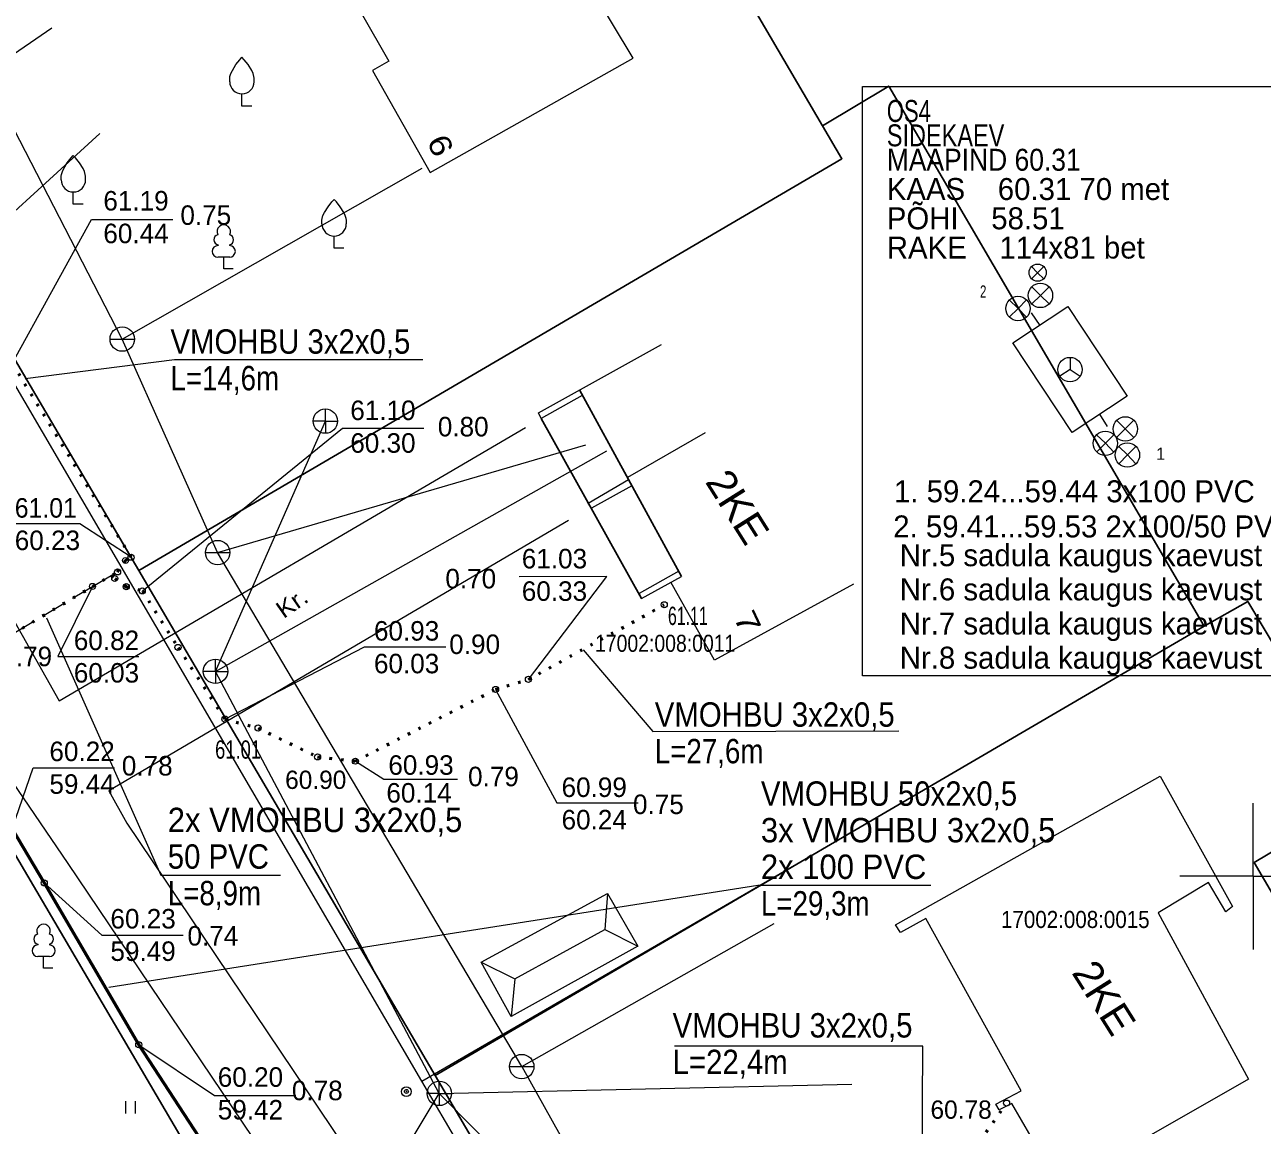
# Model space of a CAD drawing. Extents: x 641435 to 641903, y 6456666 to 6457201.
# Drawn here: x 641649.7 to 641700.4, y 6456939.8 to 6456984.9 of the extents above; entities that cross this region are included whole.
import ezdxf
from ezdxf.enums import TextEntityAlignment as Align

# ---------------------------------------------------------------- set-up
doc = ezdxf.new("R2010")
doc.units = 0
doc.header["$LTSCALE"] = 0.32
doc.header["$PDMODE"] = 32
doc.header["$PDSIZE"] = 0.16
doc.linetypes.add('DOTTED', pattern=[1.5, 0.3, -1.2])
doc.linetypes.add('MEDIUM_DASHED', pattern=[4.5, 3, -1.5])
for name, color, linetype, lineweight in [('1', 7, 'Continuous', 13), ('10', 7, 'Continuous', 13), ('11', 7, 'Continuous', 13), ('17', 7, 'DOTTED', 53), ('20', 7, 'Continuous', 13), ('22', 7, 'Continuous', 13), ('23', 7, 'Continuous', 13), ('26', 7, 'Continuous', 13), ('28', 7, 'Continuous', 13), ('3', 7, 'Continuous', 13), ('30', 7, 'Continuous', 13), ('40', 7, 'Continuous', 25), ('41', 7, 'Continuous', 13), ('44', 7, 'Continuous', 13), ('61', 7, 'Continuous', 13), ('62', 7, 'Continuous', 13), ('63', 7, 'Continuous', 13)]:
    doc.layers.add(name, color=color, linetype=linetype, lineweight=lineweight)
doc.layers.add('58', color=7, linetype='Continuous')
doc.layers.add('59', color=7, linetype='Continuous')

msp = doc.modelspace()

# ---------------------------------------------------------------- linework, layer by layer
at = {"layer": '1'}
for p, q in [((641677.54, 6456968.17), (641674.36, 6456966.34)), ((641674.94, 6456961.38), (641676.58, 6456962.29))]:
    msp.add_line(p, q, dxfattribs=at)
for points in [[(641666.27, 6456978.85), (641674.6, 6456983.53), (641670.53, 6456990.31), (641673.02, 6456991.6), (641670.74, 6456995.53), (641658.99, 6456988.84), (641659.27, 6456988.4), (641661.12, 6456989.47), (641664.58, 6456983.41), (641663.91, 6456983.03)], [(641685.35, 6456948.01), (641696.19, 6456954.1), (641699.16, 6456948.76), (641698.88, 6456948.54), (641698.17, 6456949.75), (641696.11, 6456948.5), (641699.82, 6456941.69), (641692.1, 6456937.27), (641690.11, 6456940.68), (641689.6, 6456940.43), (641689.46, 6456940.66), (641690.5, 6456941.21), (641686.59, 6456948.27), (641685.55, 6456947.7)]]:
    msp.add_lwpolyline(points, close=True, dxfattribs=at)
for points in [[(641672.51, 6456969.71), (641670.83, 6456968.77), (641670.71, 6456969), (641675.76, 6456971.8)], [(641674.54, 6456966.01), (641672.88, 6456965.09), (641672.75, 6456965.29), (641674.4, 6456966.26)], [(641676.46, 6456962.5), (641674.84, 6456961.59), (641674.94, 6456961.38)], [(641683.62, 6456961.97), (641677.93, 6456958.86), (641676.14, 6456962.05)]]:
    msp.add_lwpolyline(points, dxfattribs=at)
at = {"layer": '10'}
for p, q in [((641661.98, 6456968.66), (641661.98, 6456969.16)), ((641661.98, 6456968.66), (641661.48, 6456968.66)), ((641661.98, 6456968.66), (641662.48, 6456968.66)), ((641661.98, 6456968.66), (641661.98, 6456968.16)), ((641657.48, 6456958.4), (641657.48, 6456958.9)), ((641657.48, 6456958.4), (641656.98, 6456958.4)), ((641657.48, 6456958.4), (641657.98, 6456958.4)), ((641657.48, 6456958.4), (641657.48, 6456957.9)), ((641666.65, 6456941.1), (641666.65, 6456941.6)), ((641666.65, 6456941.1), (641666.15, 6456941.1)), ((641666.65, 6456941.1), (641667.15, 6456941.1)), ((641666.65, 6456941.1), (641666.65, 6456940.6))]:
    msp.add_line(p, q, dxfattribs=at)
for centre in [(641661.9773, 6456968.657), (641657.4756, 6456958.3994), (641666.6519, 6456941.0997)]:
    msp.add_circle(centre, 0.5, dxfattribs=at)
at = {"layer": '11'}
for p, q in [((641657.48, 6456958.4), (641661.98, 6456968.66)), ((641666.65, 6456941.1), (641683.56, 6456941.48))]:
    msp.add_line(p, q, dxfattribs=at)
for points in [[(641666.65, 6456941.1), (641657.48, 6456958.4), (641673.52, 6456967.44)], [(641655.17, 6456921.98), (641666.65, 6456941.1), (641686.02, 6456921.54)]]:
    msp.add_lwpolyline(points, dxfattribs=at)
at = {"layer": '17'}
for points in [[(641645.82, 6456958.03), (641649.14, 6456959.93), (641652.44, 6456961.88), (641653.46, 6456962.48), (641653.79, 6456962.94), (641654.02, 6456963.08), (641649.15, 6456971.02), (641646.7, 6456974.68)], [(641653.22, 6456962.33), (641653.35, 6456962.21), (641653.82, 6456961.87), (641654.48, 6456961.7), (641655.94, 6456959.38), (641657.86, 6456956.44), (641659.22, 6456956.08), (641661.66, 6456954.89), (641663.21, 6456954.72), (641668.95, 6456957.66), (641670.3, 6456958.07), (641675.87, 6456961.13)], [(641668.37, 6456919.7), (641669.26, 6456919.18), (641672.38, 6456921.02), (641674.45, 6456922.25), (641676.16, 6456923.09), (641676.8, 6456924.1), (641680.42, 6456927.73), (641687.12, 6456936.74), (641689.9, 6456940.7)]]:
    msp.add_lwpolyline(points, dxfattribs=at)
at = {"layer": '17', "linetype": 'Continuous'}
msp.add_lwpolyline([(641646.59, 6456956.37), (641649.14, 6456951.94), (641650.46, 6456949.73), (641654.33, 6456943.09), (641659.07, 6456935.82), (641661.37, 6456931.77), (641664.28, 6456926.93), (641664.45, 6456926.66), (641668.37, 6456919.7), (641670.35, 6456916.26), (641672.93, 6456911.89), (641674.56, 6456909.42)], dxfattribs=at)
at = {"layer": '20'}
for q in [(641665.3, 6456941.18), (641665.29, 6456941.17)]:
    msp.add_line((641665.29, 6456941.18), q, dxfattribs=at)
msp.add_circle((641665.2948, 6456941.1729), 0.0004, dxfattribs=at)
msp.add_arc((641665.2958, 6456941.1769), 0.0004, 179.93931, 0.0607, dxfattribs=at)
msp.add_point((641665.3, 6456941.18), dxfattribs=at)
at = {"layer": '22'}
for p, q in [((641653.15, 6456972.02), (641654.15, 6456972.02)), ((641657.06, 6456963.27), (641658.06, 6456963.27)), ((641669.53, 6456942.2), (641670.53, 6456942.2))]:
    msp.add_line(p, q, dxfattribs=at)
for centre in [(641653.6537, 6456972.0182), (641657.564, 6456963.2673), (641670.0276, 6456942.1996)]:
    msp.add_circle(centre, 0.5, dxfattribs=at)
at = {"layer": '23'}
msp.add_line((641670.03, 6456942.2), (641680.38, 6456948.07), dxfattribs=at)
for points in [[(641653.65, 6456972.02), (641633.36, 6457011.39), (641636.91, 6457014.01)], [(641657.56, 6456963.27), (641653.65, 6456972.02), (641665.94, 6456979.02)], [(641670.03, 6456942.2), (641657.56, 6456963.27), (641672.65, 6456967.68)], [(641670.03, 6456942.2), (641705.43, 6456878.79), (641706.18, 6456877.37)]]:
    msp.add_lwpolyline(points, dxfattribs=at)
at = {"layer": '26', "linetype": 'MEDIUM_DASHED'}
msp.add_lwpolyline([(641645.82, 6456958.03), (641645.82, 6456958.03), (641649.14, 6456959.93), (641652.44, 6456961.88), (641653.46, 6456962.48)], dxfattribs=at)
at = {"layer": '26'}
msp.add_circle((641665.2948, 6456941.1729), 0.2, dxfattribs=at)
msp.add_circle((641665.2948, 6456941.1729), 0.2, dxfattribs=at)
msp.add_circle((641665.2948, 6456941.1729), 0.2, dxfattribs=at)
at = {"layer": '28'}
for points in [[(641665.93, 6456941.6), (641665.93, 6456941.6), (641665.93, 6456941.6), (641646.53, 6456974.79), (641652.73, 6456980.45)], [(641667.51, 6456938.92), (641665.93, 6456941.6), (641682.5, 6456951.2)]]:
    msp.add_lwpolyline(points, dxfattribs=at)
at = {"layer": '3'}
msp.add_line((641669.74, 6456945.8), (641673.43, 6456947.82), dxfattribs=at)
for points in [[(641668.36, 6456946.48), (641673.54, 6456949.3), (641674.78, 6456947.13), (641669.6, 6456944.25), (641668.36, 6456946.48), (641669.74, 6456945.8), (641669.6, 6456944.25)], [(641673.54, 6456949.3), (641673.43, 6456947.82), (641674.78, 6456947.13)]]:
    msp.add_lwpolyline(points, dxfattribs=at)
at = {"layer": '30', "lineweight": 25}
for p, q in [((641672.39, 6456969.94), (641676.58, 6456962.29)), ((641674.94, 6456961.38), (641670.83, 6456968.77))]:
    msp.add_line(p, q, dxfattribs=at)
at = {"layer": '30'}
msp.add_line((641663.88, 6456932.06), (641651.44, 6456950.53), dxfattribs=at)
for points in [[(641630.88, 6456984.89), (641638.18, 6456977.13), (641643.38, 6456979.71), (641650.77, 6456984.78)], [(641646.32, 6456974.61), (641642.38, 6456972.59), (641651.07, 6456957.19), (641670.18, 6456968.39)], [(641671.94, 6456964.58), (641653.11, 6456953.5), (641653.84, 6456952.18)], [(641651.44, 6456950.53), (641646.66, 6456957.53), (641645.2, 6456952.59), (641643.15, 6456948.81), (641639.21, 6456944.41)], [(641653.84, 6456952.18), (641663.8, 6456937.36), (641667.42, 6456938.84)]]:
    msp.add_lwpolyline(points, dxfattribs=at)
at = {"layer": '40'}
for points in [[(641664.99, 6457010.48), (641636.1, 6456993.58), (641654.33, 6456962.53), (641683.15, 6456979.41), (641682.36, 6456980.76), (641671.03, 6457000.11)], [(641683.15, 6456979.41), (641654.33, 6456962.53), (641666.48, 6456941.84), (641698, 6456960.25), (641685.07, 6456982.39), (641682.36, 6456980.76)], [(641698, 6456960.25), (641666.48, 6456941.84), (641678.62, 6456921.15), (641707.4, 6456937.99), (641700.04, 6456950.57), (641704.57, 6456953.25), (641699.78, 6456961.26)], [(641647.56, 6456953.77), (641599.42, 6456925.48), (641620.47, 6456901.9), (641663.26, 6456927.05)]]:
    msp.add_lwpolyline(points, close=True, dxfattribs=at)
at = {"layer": '41'}
for p, q in [((641653.8, 6456940.28), (641653.8, 6456940.78)), ((641654.2, 6456940.28), (641654.2, 6456940.78))]:
    msp.add_line(p, q, dxfattribs=at)
at = {"layer": '44'}
for p, q in [((641657.58, 6456975.88), (641657.58, 6456975.85)), ((641657.58, 6456975.88), (641657.58, 6456975.85)), ((641658.06, 6456975.88), (641658.06, 6456975.85)), ((641658.06, 6456975.88), (641658.06, 6456975.85)), ((641658.06, 6456975.38), (641657.58, 6456975.38)), ((641658.06, 6456975.38), (641657.58, 6456975.38)), ((641650.19, 6456947.22), (641650.19, 6456947.19)), ((641650.67, 6456947.22), (641650.67, 6456947.19)), ((641650.67, 6456946.71), (641650.19, 6456946.71))]:
    msp.add_line(p, q, dxfattribs=at)
for points in [[(641658.06, 6456982.57), (641658.06, 6456982.72), (641658.07, 6456982.78), (641658.11, 6456982.91), (641658.17, 6456983.03), (641658.31, 6456983.27), (641658.47, 6456983.47), (641658.56, 6456983.57)], [(641658.06, 6456982.57), (641658.06, 6456982.72), (641658.07, 6456982.78), (641658.11, 6456982.91), (641658.17, 6456983.03), (641658.31, 6456983.27), (641658.47, 6456983.47), (641658.56, 6456983.57)], [(641659.06, 6456982.57), (641659.06, 6456982.72), (641659.05, 6456982.78), (641659.02, 6456982.91), (641658.96, 6456983.03), (641658.81, 6456983.27), (641658.65, 6456983.47), (641658.56, 6456983.57)], [(641659.06, 6456982.57), (641659.06, 6456982.72), (641659.05, 6456982.78), (641659.02, 6456982.91), (641658.96, 6456983.03), (641658.81, 6456983.27), (641658.65, 6456983.47), (641658.56, 6456983.57)], [(641658.96, 6456981.57), (641658.56, 6456981.57), (641658.56, 6456982.07)], [(641658.96, 6456981.57), (641658.56, 6456981.57), (641658.56, 6456982.07)], [(641651.15, 6456978.55), (641651.15, 6456978.7), (641651.16, 6456978.76), (641651.2, 6456978.89), (641651.26, 6456979.01), (641651.4, 6456979.25), (641651.56, 6456979.45), (641651.65, 6456979.55)], [(641651.15, 6456978.55), (641651.15, 6456978.7), (641651.16, 6456978.76), (641651.2, 6456978.89), (641651.26, 6456979.01), (641651.4, 6456979.25), (641651.56, 6456979.45), (641651.65, 6456979.55)], [(641652.15, 6456978.55), (641652.15, 6456978.7), (641652.14, 6456978.76), (641652.11, 6456978.89), (641652.05, 6456979.01), (641651.9, 6456979.25), (641651.74, 6456979.45), (641651.65, 6456979.55)], [(641652.15, 6456978.55), (641652.15, 6456978.7), (641652.14, 6456978.76), (641652.11, 6456978.89), (641652.05, 6456979.01), (641651.9, 6456979.25), (641651.74, 6456979.45), (641651.65, 6456979.55)], [(641652.05, 6456977.55), (641651.65, 6456977.55), (641651.65, 6456978.05)], [(641652.05, 6456977.55), (641651.65, 6456977.55), (641651.65, 6456978.05)], [(641661.84, 6456976.74), (641661.84, 6456976.89), (641661.85, 6456976.96), (641661.88, 6456977.09), (641661.94, 6456977.21), (641662.09, 6456977.44), (641662.25, 6456977.65), (641662.34, 6456977.74)], [(641661.84, 6456976.74), (641661.84, 6456976.89), (641661.85, 6456976.96), (641661.88, 6456977.09), (641661.94, 6456977.21), (641662.09, 6456977.44), (641662.25, 6456977.65), (641662.34, 6456977.74)], [(641662.84, 6456976.74), (641662.84, 6456976.89), (641662.83, 6456976.96), (641662.79, 6456977.09), (641662.73, 6456977.21), (641662.59, 6456977.44), (641662.43, 6456977.65), (641662.34, 6456977.74)], [(641662.84, 6456976.74), (641662.84, 6456976.89), (641662.83, 6456976.96), (641662.79, 6456977.09), (641662.73, 6456977.21), (641662.59, 6456977.44), (641662.43, 6456977.65), (641662.34, 6456977.74)], [(641662.74, 6456975.74), (641662.34, 6456975.74), (641662.34, 6456976.24)], [(641662.74, 6456975.74), (641662.34, 6456975.74), (641662.34, 6456976.24)], [(641658.2, 6456974.9), (641657.82, 6456974.9), (641657.82, 6456975.38)], [(641658.2, 6456974.9), (641657.82, 6456974.9), (641657.82, 6456975.38)], [(641650.81, 6456946.24), (641650.43, 6456946.24), (641650.43, 6456946.71)]]:
    msp.add_lwpolyline(points, dxfattribs=at)
for centre, radius, start, end in [((641658.5607, 6456982.5694), 0.5, 180, 0), ((641658.5607, 6456982.5694), 0.5, 180, 0), ((641651.6522, 6456978.5499), 0.5, 180, 0), ((641651.6522, 6456978.5499), 0.5, 180, 0), ((641657.8152, 6456976.4234), 0.277, 332.5799, 207.4201), ((641657.8152, 6456976.4234), 0.277, 332.5799, 207.4201), ((641662.3388, 6456976.7445), 0.5, 180, 0), ((641662.3388, 6456976.7445), 0.5, 180, 0), ((641657.6252, 6456976.0909), 0.2124, 105.2441, 257.07903), ((641657.6252, 6456976.0909), 0.2124, 105.2441, 257.07903), ((641658.0052, 6456976.0909), 0.2124, 282.92097, 74.7559), ((641658.0052, 6456976.0909), 0.2124, 282.92097, 74.7559), ((641657.5777, 6456975.6159), 0.2375, 90.00001, 270), ((641657.5777, 6456975.6159), 0.2375, 90.00001, 270), ((641658.0527, 6456975.6159), 0.2375, 270, 89.99999), ((641658.0527, 6456975.6159), 0.2375, 270, 89.99999), ((641650.4314, 6456947.7573), 0.277, 332.5799, 207.4201), ((641650.2414, 6456947.4248), 0.2124, 105.2441, 257.07903), ((641650.6214, 6456947.4248), 0.2124, 282.92097, 74.7559), ((641650.1939, 6456946.9498), 0.2375, 90.00001, 270), ((641650.6689, 6456946.9498), 0.2375, 270, 89.99999)]:
    msp.add_arc(centre, radius, start, end, dxfattribs=at)
at = {"layer": '61'}
for p, q in [((641691.17, 6456974.74), (641690.92, 6456974.99)), ((641691.17, 6456974.74), (641691.42, 6456974.99)), ((641691.17, 6456974.74), (641690.92, 6456974.49)), ((641691.17, 6456974.74), (641691.42, 6456974.49)), ((641691.29, 6456973.81), (641690.93, 6456974.16)), ((641691.29, 6456973.81), (641691.64, 6456974.16)), ((641690.37, 6456973.27), (641690.01, 6456973.63)), ((641690.37, 6456973.27), (641690.72, 6456973.63)), ((641691.29, 6456973.81), (641690.93, 6456973.46)), ((641691.29, 6456973.81), (641691.64, 6456973.46)), ((641690.37, 6456973.27), (641690.01, 6456972.92)), ((641690.37, 6456973.27), (641690.72, 6456972.92)), ((641691.28, 6456972.58), (641690.92, 6456973.09)), ((641692.5, 6456970.77), (641692.91, 6456970.5)), ((641693.71, 6456968.94), (641694.02, 6456968.44)), ((641694.76, 6456968.34), (641694.41, 6456968.69)), ((641694.76, 6456968.34), (641694.41, 6456967.98)), ((641694.76, 6456968.34), (641695.12, 6456968.69)), ((641694.76, 6456968.34), (641695.12, 6456967.98)), ((641693.95, 6456967.75), (641693.59, 6456968.1)), ((641693.95, 6456967.75), (641694.3, 6456968.1)), ((641693.95, 6456967.75), (641693.59, 6456967.39)), ((641693.95, 6456967.75), (641694.3, 6456967.39)), ((641694.85, 6456967.27), (641694.5, 6456967.62)), ((641694.85, 6456967.27), (641695.2, 6456967.62)), ((641694.85, 6456967.27), (641694.5, 6456966.91)), ((641694.85, 6456967.27), (641695.2, 6456966.91))]:
    msp.add_line(p, q, dxfattribs=at)
for points in [[(641683.99, 6456982.37), (641707.93, 6456982.37), (641707.93, 6456958.21), (641683.99, 6456958.21)], [(641692.41, 6456973.35), (641694.84, 6456969.68), (641692.58, 6456968.19), (641690.15, 6456971.86)]]:
    msp.add_lwpolyline(points, close=True, dxfattribs=at)
for points in [[(641649.15, 6456971.02), (641652.4, 6456976.92), (641655.73, 6456976.92)], [(641649.67, 6456970.4), (641655.8, 6456971.18), (641665.97, 6456971.18)], [(641692.5, 6456971.27), (641692.5, 6456970.77), (641692.08, 6456970.5)], [(641654.48, 6456961.7), (641662.68, 6456968.37), (641666.01, 6456968.37)], [(641654.02, 6456963.08), (641651.91, 6456964.44), (641648.58, 6456964.44)], [(641670.3, 6456958.07), (641673.52, 6456962.29), (641669.92, 6456962.28)], [(641652.44, 6456961.88), (641651.01, 6456959.01), (641654.34, 6456959.01)], [(641650.55, 6456960.6), (641655.23, 6456950.05), (641660.14, 6456950.05)], [(641657.86, 6456956.44), (641663.59, 6456959.41), (641666.92, 6456959.41)], [(641672.55, 6456959.28), (641675.4, 6456955.93), (641685.48, 6456955.96)], [(641668.95, 6456957.66), (641671.47, 6456953.01), (641674.8, 6456953.01)], [(641663.21, 6456954.72), (641664.37, 6456953.98), (641667.4, 6456953.98)], [(641649.14, 6456951.94), (641650, 6456954.45), (641653.34, 6456954.45)], [(641650.46, 6456949.73), (641652.82, 6456947.58), (641656.15, 6456947.58)], [(641653.1, 6456945.45), (641679.71, 6456949.63), (641686.8, 6456949.63)], [(641654.33, 6456943.09), (641657.43, 6456941.02), (641660.77, 6456941.02)], [(641686.43, 6456935.78), (641686.46, 6456943.04), (641676.29, 6456943.04)]]:
    msp.add_lwpolyline(points, dxfattribs=at)
for centre, radius in [((641691.172, 6456974.7424), 0.35), ((641691.2868, 6456973.8089), 0.5), ((641690.3662, 6456973.2719), 0.5), ((641692.4978, 6456970.77), 0.5), ((641694.7646, 6456968.3365), 0.5), ((641693.9463, 6456967.7483), 0.5), ((641694.8497, 6456967.2662), 0.5)]:
    msp.add_circle(centre, radius, dxfattribs=at)
at = {"layer": '62'}
for centre in [(641653.7883, 6456962.9435), (641654.0188, 6456963.0773), (641653.3497, 6456962.2054), (641653.4648, 6456962.4755), (641652.435, 6456961.8821), (641653.8198, 6456961.8699), (641654.475, 6456961.6981), (641675.8661, 6456961.1297), (641655.9397, 6456959.3807), (641670.3011, 6456958.071), (641668.9533, 6456957.6602), (641657.8586, 6456956.4424), (641659.2218, 6456956.0792), (641661.6589, 6456954.8949), (641663.2103, 6456954.7175), (641650.4568, 6456949.73), (641654.3303, 6456943.0942), (641689.897, 6456940.701)]:
    msp.add_circle(centre, 0.125, dxfattribs=at)
at = {"layer": '63'}
for q in [(641700, 6456953), (641697, 6456950), (641703, 6456950), (641700, 6456947)]:
    msp.add_line((641700, 6456950), q, dxfattribs=at)

# ---------------------------------------------------------------- texts
at = {"layer": '1'}
for s, height, rotation, width, p in [('6', 0.9, 295.017, 1.2, (641666.12, 6456980.13)), ('2KE', 1.2, 302.269, 1.05, (641677.52, 6456966.17)), ('7', 0.9, 295.017, 1.3, (641678.69, 6456960.63)), ('2KE', 1.2, 302.269, 1.05, (641692.54, 6456946.05))]:
    msp.add_text(s, height=height, rotation=rotation, dxfattribs=dict(at, width=width)).set_placement(p)
at = {"layer": '30', "width": 1.1}
msp.add_text('Kr.', height=0.7, rotation=34.884, dxfattribs=at).set_placement((641660.27, 6456960.54))
at = {"layer": '58'}
for s, width, p in [('17002:008:0011', 0.85, (641673.03, 6456959.2)), ('17002:008:0015', 0.9, (641689.67, 6456947.88))]:
    msp.add_text(s, height=0.7, dxfattribs=dict(at, width=width)).set_placement(p)
at = {"layer": '59'}
for s, width, p in [('61.11', 0.65, (641676.02, 6456960.3)), ('61.01', 0.75, (641657.46, 6456954.82))]:
    msp.add_text(s, height=0.75, dxfattribs=dict(at, width=width)).set_placement(p)
for s, p in [('60.90', (641660.33, 6456953.58)), ('60.78', (641686.78, 6456940.06))]:
    msp.add_text(s, height=0.75, dxfattribs=at).set_placement(p)
at = {"layer": '61'}
for s, height, width, p in [('OS4', 0.9, 0.75, (641684.99, 6456980.92)), ('SIDEKAEV', 0.9, 0.8, (641684.99, 6456979.92)), ('MAAPIND 60.31', 0.9, 0.9, (641684.99, 6456978.92)), ('2', 0.5, 0.7, (641688.81, 6456973.72)), ('VMOHBU 3x2x0,5', 1, 0.9, (641655.63, 6456971.42)), ('L=14,6m', 1, 0.85, (641655.63, 6456969.92)), ('61.01', 0.8, 0.95, (641649.25, 6456964.7)), ('VMOHBU 3x2x0,5', 1, 0.9, (641675.48, 6456956.13)), ('L=27,6m', 1, 0.85, (641675.48, 6456954.63)), ('VMOHBU 50x2x0,5', 1, 0.9, (641679.83, 6456952.89)), ('2x VMOHBU 3x2x0,5', 1, 0.95, (641655.52, 6456951.81)), ('3x VMOHBU 3x2x0,5', 1, 0.95, (641679.83, 6456951.39)), ('50 PVC', 1, 0.9, (641655.52, 6456950.31)), ('2x 100 PVC', 1, 0.95, (641679.83, 6456949.89)), ('L=8,9m', 1, 0.85, (641655.52, 6456948.81)), ('L=29,3m', 1, 0.85, (641679.83, 6456948.39)), ('VMOHBU 3x2x0,5', 1, 0.9, (641676.21, 6456943.39)), ('L=22,4m', 1, 0.9, (641676.21, 6456941.89))]:
    msp.add_text(s, height=height, dxfattribs=dict(at, width=width)).set_placement(p)
for s, height, p in [('KAAS    60.31 70 met', 0.9, (641684.99, 6456977.72)), ('61.19', 0.8, (641652.88, 6456977.29)), ('PÕHI    58.51', 0.9, (641684.99, 6456976.52)), ('60.44', 0.8, (641652.88, 6456975.95)), ('RAKE    114x81 bet', 0.9, (641684.99, 6456975.32)), ('61.10', 0.8, (641663, 6456968.7)), ('60.30', 0.8, (641663, 6456967.36)), ('1', 0.5, (641696.03, 6456967.07)), (' 1. 59.24...59.44 3x100 PVC', 0.9, (641684.95, 6456965.33)), (' 2. 59.41...59.53 2x100/50 PVC', 0.9, (641684.92, 6456963.89)), ('60.23', 0.8, (641649.25, 6456963.37)), ('61.03', 0.8, (641670.03, 6456962.62)), ('Nr.5 sadula kaugus kaevust 5.5 m', 0.9, (641685.52, 6456962.71)), ('Nr.6 sadula kaugus kaevust 5.11 m', 0.9, (641685.52, 6456961.31)), ('60.33', 0.8, (641670.03, 6456961.29)), ('Nr.7 sadula kaugus kaevust 34.4 m', 0.9, (641685.52, 6456959.91)), ('60.93', 0.8, (641663.97, 6456959.66)), ('60.82', 0.8, (641651.67, 6456959.27)), ('Nr.8 sadula kaugus kaevust 42.6 m', 0.9, (641685.52, 6456958.51)), ('60.03', 0.8, (641651.67, 6456957.94)), ('60.03', 0.8, (641663.97, 6456958.32)), ('60.22', 0.8, (641650.67, 6456954.72)), ('60.93', 0.8, (641664.56, 6456954.16)), ('59.44', 0.8, (641650.67, 6456953.38)), ('60.14', 0.8, (641664.48, 6456953.02)), ('60.99', 0.8, (641671.66, 6456953.25)), ('60.24', 0.8, (641671.66, 6456951.92)), ('60.23', 0.8, (641653.17, 6456947.86)), ('59.49', 0.8, (641653.17, 6456946.53)), ('60.20', 0.8, (641657.57, 6456941.37)), ('59.42', 0.8, (641657.57, 6456940.03))]:
    msp.add_text(s, height=height, dxfattribs=at).set_placement(p)
for s, p in [('0.75', (641658.12, 6456976.7)), ('0.80', (641668.67, 6456968.03)), ('0.70', (641668.98, 6456961.8)), ('0.90', (641669.14, 6456959.11)), ('0.79', (641650.78, 6456958.61)), ('0.78', (641655.72, 6456954.13)), ('0.79', (641669.91, 6456953.69)), ('0.75', (641676.67, 6456952.55)), ('0.74', (641658.41, 6456947.16)), ('0.78', (641662.69, 6456940.82))]:
    msp.add_text(s, height=0.8, dxfattribs=at).set_placement(p, align=Align.RIGHT)

doc.saveas('drawing.dxf')
